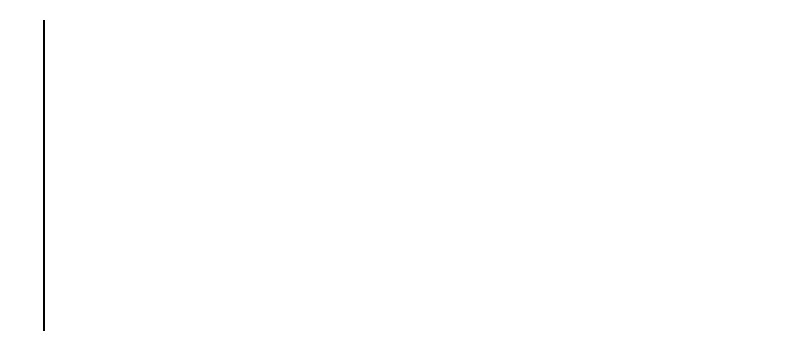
# Model space of a CAD drawing. Header units: millimetres. Extents: x 6878 to 9473, y 4568 to 6402.
# Drawn here: x 7098.3 to 7151.8, y 5595.4 to 5617.2 of the extents above; entities that cross this region are included whole.
import ezdxf

# ---------------------------------------------------------------- set-up
doc = ezdxf.new("R2010")
doc.units = ezdxf.units.MM
doc.header["$LTSCALE"] = 10
doc.styles.add('SLDTEXTSTYLE0', font='TXT', dxfattribs={"width": 0.75})
doc.dimstyles.new('SLDDIMSTYLE16', dxfattribs={"dimscale": 15, "dimtxt": 2.116667, "dimasz": 1.5, "dimexe": 0, "dimexo": 0.0625, "dimgap": 0.529167, "dimtad": 1, "dimdec": 0, "dimrnd": 1e-09, "dimzin": 12, "dimdsep": 46, "dimtxsty": 'SLDTEXTSTYLE0', "dimcen": 0.09, "dimadec": 0, "dimazin": 3, "dimtfac": 1, "dimtdec": 0, "dimtmove": 0, "dimatfit": 0, "dimfxl": 1, "dimfrac": 2, "dimtolj": 1, "dimtzin": 12, "dimarcsym": 0})

# ---------------------------------------------------------------- blocks, each defined once
blk = doc.blocks.new('*D92')
at = {"color": 0, "lineweight": -2, "transparency": 16777216}
for p, q in [((7062.232, 5679.508), (7062.232, 5777.414)), ((7099.384, 5657.008), (7062.232, 5657.008)), ((7062.232, 5617.783), (7062.232, 5657.008)), ((7099.384, 5617.783), (7062.232, 5617.783)), ((7062.232, 5595.283), (7062.232, 5572.783))]:
    blk.add_line(p, q, dxfattribs=at)
at = {"color": 0, "transparency": 16777216}
for points in [[(7058.482, 5679.508), (7065.982, 5679.508), (7062.232, 5657.008)], [(7058.482, 5595.283), (7065.982, 5595.283), (7062.232, 5617.783)]]:
    blk.add_solid(points, dxfattribs=at)
at = {"layer": 'Defpoints', "color": 0, "transparency": 16777216}
for p in [(7062.232, 5657.008), (7100.322, 5657.008), (7100.322, 5617.783)]:
    blk.add_point(p, dxfattribs=at)
at = {"color": 0, "transparency": 16777216, "insert": (7038.419, 5739.711), "char_height": 31.75, "attachment_point": 5, "rotation": 90, "style": 'SLDTEXTSTYLE0'}
blk.add_mtext('\\A1;M40', dxfattribs=at)
blk = doc.blocks.new('*D99')
at = {"color": 0, "lineweight": -2, "transparency": 16777216}
for p, q in [((7155.727, 5636.458), (7155.727, 5534.763)), ((7100.322, 5616.845), (7100.322, 5534.763)), ((7077.822, 5534.763), (7003.728, 5534.763)), ((7155.727, 5534.763), (7100.322, 5534.763)), ((7178.227, 5534.763), (7200.727, 5534.763))]:
    blk.add_line(p, q, dxfattribs=at)
at = {"color": 0, "transparency": 16777216}
for points in [[(7077.822, 5538.513), (7077.822, 5531.013), (7100.322, 5534.763)], [(7178.227, 5538.513), (7178.227, 5531.013), (7155.727, 5534.763)]]:
    blk.add_solid(points, dxfattribs=at)
at = {"layer": 'Defpoints', "color": 0, "transparency": 16777216}
for p in [(7155.727, 5637.395), (7100.322, 5617.783), (7100.322, 5534.763)]:
    blk.add_point(p, dxfattribs=at)
at = {"color": 0, "transparency": 16777216, "insert": (7029.525, 5558.576), "char_height": 31.75, "attachment_point": 5, "style": 'SLDTEXTSTYLE0'}
blk.add_mtext('\\A1;30', dxfattribs=at)

msp = doc.modelspace()

# ---------------------------------------------------------------- dimensions: what is measured, and where the dimension line sits
dim = msp.add_linear_dim(base=(7062.232, 5657.008), p1=(7100.322, 5617.783), p2=(7100.322, 5657.008), angle=90, text='M40', dimstyle='SLDDIMSTYLE16', override={"dimtxsty": 'SLDTEXTSTYLE0'})
dim.commit()
dim.dimension.update_dxf_attribs({"geometry": '*D92', "text_midpoint": (7038.419, 5739.711)})
dim = msp.add_linear_dim(base=(7100.322, 5534.763), p1=(7155.727, 5637.395), p2=(7100.322, 5617.783), text='30', dimstyle='SLDDIMSTYLE16')
dim.commit()
dim.dimension.update_dxf_attribs({"geometry": '*D99', "text_midpoint": (7029.525, 5558.576)})

doc.saveas('drawing.dxf')
